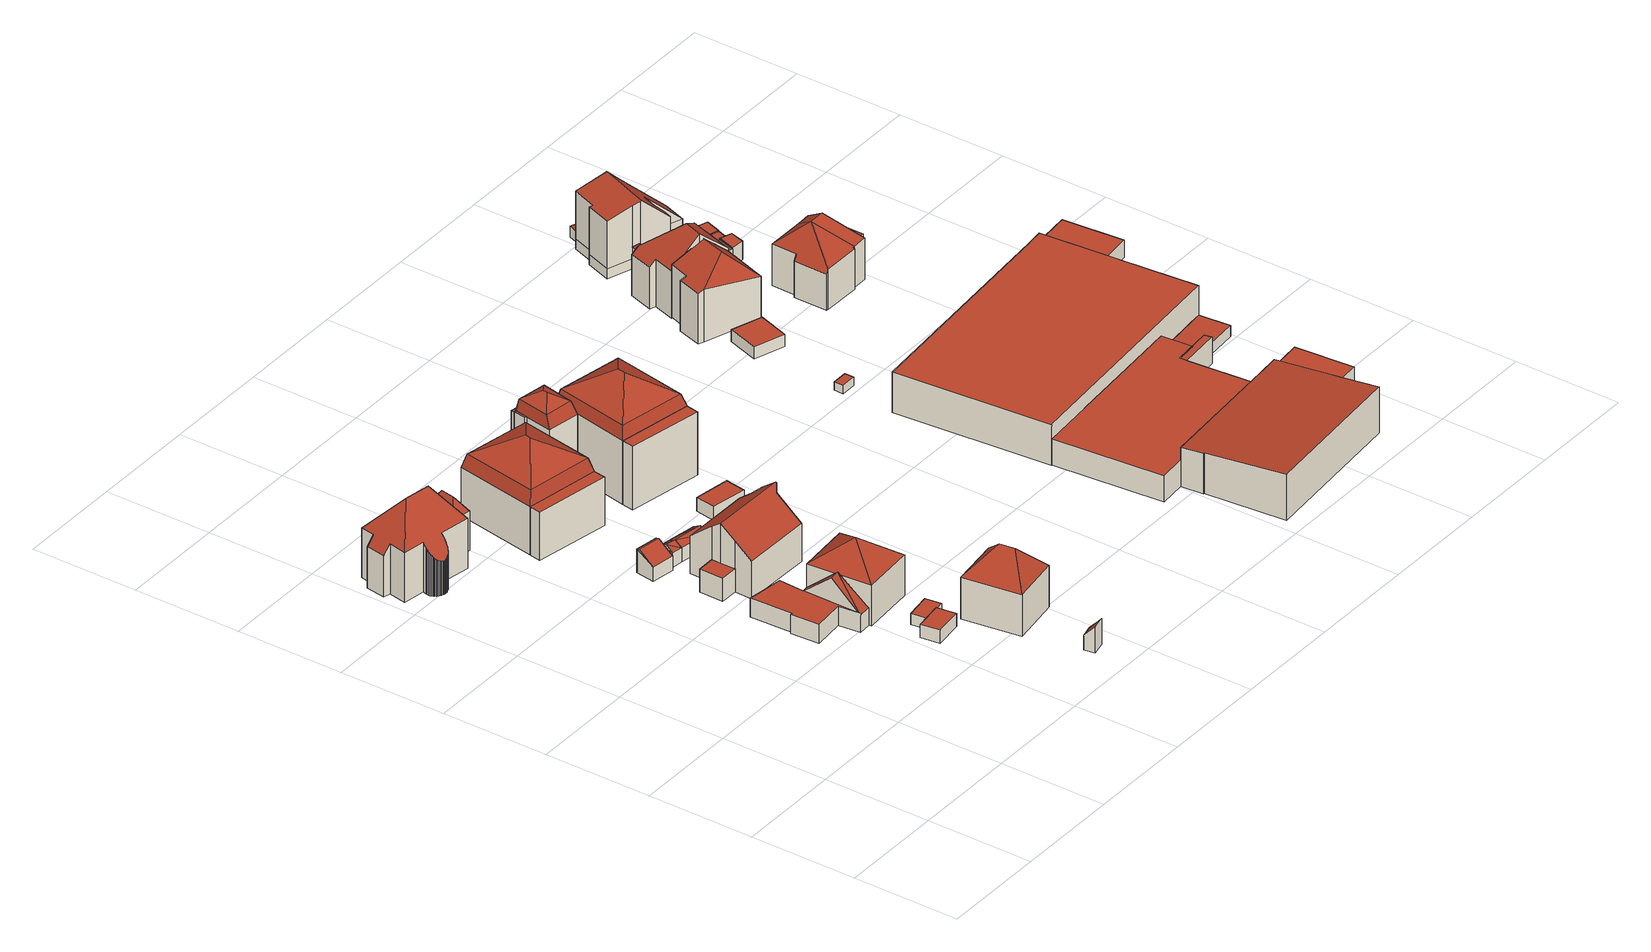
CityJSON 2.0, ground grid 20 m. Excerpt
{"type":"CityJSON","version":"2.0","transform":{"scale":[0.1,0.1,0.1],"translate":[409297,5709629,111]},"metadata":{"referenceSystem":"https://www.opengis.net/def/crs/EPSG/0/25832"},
"CityObjects":{
"building1":{"type":"Building","attributes":{"Gemeindeschluessel":"05978036","Geometrietyp2DReferenz":"3000","function":"31001_1000","roofType":"5000","measuredHeight":15.23},"geometry":[{"type":"MultiSurface","lod":"2","boundaries":[[[0,1,2,3]],[[1,4,5,2]],[[4,6,7,5]],[[6,8,9,7]],[[8,10,11,9]],[[10,12,13,11]],[[12,14,15,13]],[[14,16,17,15]],[[16,18,19,17]],[[18,20,21,19]],[[20,22,23,21]],[[22,24,25,23]],[[24,26,27,25]],[[26,28,29,27]],[[28,30,31,29]],[[30,32,33,31]],[[32,34,35,33]],[[34,36,37,35]],[[36,38,39,37]],[[38,40,41,39]],[[40,42,43,41]],[[42,44,45,43]],[[44,46,47,45]],[[46,48,49,47]],[[48,50,51,49]],[[50,52,53,51]],[[52,54,55,53]],[[54,56,57,55]],[[56,58,59,57]],[[58,60,61,59]],[[60,62,63,61]],[[62,64,65,63]],[[64,66,67,65]],[[66,68,69,67]],[[68,70,71,69]],[[70,72,73,71]],[[72,74,75,73]],[[74,76,77,75]],[[76,78,79,77]],[[78,80,81,79]],[[80,82,83,81]],[[82,84,85,83]],[[84,86,87,85]],[[86,88,89,87]],[[88,0,3,89]],[[84,82,80,78,90]],[[78,76,74,72,70,68,91,90]],[[68,66,64,62,60,58,91]],[[58,56,54,52,50,48,46,44,42,40,38,36,34,32,30,28,26,24,22,20,18,16,14,12,10,8,6,4,1,0,88,86,84,90,91]],[[3,2,5,7,9,11,13,15,17,19,21,23,25,27,29,31,33,35,37,39,41,43,45,47,49,51,53,55,57,59,61,63,65,67,69,71,73,75,77,79,81,83,85,87,89]]],"semantics":{"surfaces":[{"type":"WallSurface"},{"type":"RoofSurface"},{"type":"GroundSurface"}],"values":[0,0,0,0,0,0,0,0,0,0,0,0,0,0,0,0,0,0,0,0,0,0,0,0,0,0,0,0,0,0,0,0,0,0,0,0,0,0,0,0,0,0,0,0,0,1,1,1,1,2]}}]},
"building2":{"type":"Building","attributes":{"Gemeindeschluessel":"05978036","Geometrietyp2DReferenz":"3000","function":"31001_1310"},"children":["building2-1","building2-2"]},
"building2-1":{"type":"BuildingPart","attributes":{"roofType":"1000","measuredHeight":3.63},"parents":["building2"],"geometry":[{"type":"MultiSurface","lod":"2","boundaries":[[[92,93,94,95]],[[93,96,94]],[[97,98,99,100,101]],[[98,102,103,99]],[[102,104,105,103]],[[104,106,107,105]],[[106,108,109,107]],[[108,92,95,109]],[[108,106,104,102,98,97,110,111,93,92]],[[95,94,100,99,103,105,107,109]],[[101,110,97]],[[96,93,111]],[[101,100,94,96]],[[101,96,111,110]]],"semantics":{"surfaces":[{"type":"WallSurface"},{"type":"RoofSurface"},{"type":"GroundSurface"},{"type":"ClosureSurface"}],"values":[0,0,0,0,0,0,0,0,1,2,0,0,3,3]}}]},
"building2-2":{"type":"BuildingPart","attributes":{"roofType":"3100","measuredHeight":8.15},"parents":["building2"],"geometry":[{"type":"MultiSurface","lod":"2","boundaries":[[[96,112,113,94]],[[112,114,115,113]],[[114,101,100,115]],[[116,101,114]],[[116,117,110,101]],[[117,116,112]],[[112,96,111,117]],[[112,116,114]],[[100,94,113,115]],[[94,100,101,96]],[[117,111,110]],[[110,111,96,101]]],"semantics":{"surfaces":[{"type":"WallSurface"},{"type":"RoofSurface"},{"type":"GroundSurface"},{"type":"ClosureSurface"}],"values":[0,0,0,1,1,1,1,0,2,3,0,3]}}]},
"building3":{"type":"Building","attributes":{"Gemeindeschluessel":"05978036","Geometrietyp2DReferenz":"3000","function":"31001_2460","roofType":"1000","measuredHeight":2.51},"geometry":[{"type":"MultiSurface","lod":"2","boundaries":[[[118,119,120,121]],[[119,122,123,120]],[[122,124,125,123]],[[124,126,127,125]],[[126,118,121,127]],[[126,124,122,119,118]],[[121,120,123,125,127]]],"semantics":{"surfaces":[{"type":"WallSurface"},{"type":"RoofSurface"},{"type":"GroundSurface"}],"values":[0,0,0,0,0,1,2]}}]},
"building4":{"type":"Building","attributes":{"Gemeindeschluessel":"05978036","Geometrietyp2DReferenz":"3000","function":"31001_2460","roofType":"1000","measuredHeight":2.1},"geometry":[{"type":"MultiSurface","lod":"2","boundaries":[[[128,129,130,123]],[[129,131,132,130]],[[131,133,134,132]],[[133,135,125,134]],[[135,128,123,125]],[[135,133,131,129,128]],[[123,130,132,134,125]]],"semantics":{"surfaces":[{"type":"WallSurface"},{"type":"RoofSurface"},{"type":"GroundSurface"}],"values":[0,0,0,0,0,1,2]}}]},
"building5":{"type":"Building","attributes":{"Gemeindeschluessel":"05978036","Geometrietyp2DReferenz":"3000","function":"31001_1000","roofType":"2100","measuredHeight":5.03},"geometry":[{"type":"MultiSurface","lod":"2","boundaries":[[[136,137,138,139]],[[137,140,141,138]],[[140,142,143,141]],[[142,144,145,143]],[[144,136,139,145]],[[144,142,140,137,136]],[[139,138,141,143,145]]],"semantics":{"surfaces":[{"type":"WallSurface"},{"type":"RoofSurface"},{"type":"GroundSurface"}],"values":[0,0,0,0,0,1,2]}}]},
"building6":{"type":"Building","attributes":{"Gemeindeschluessel":"05978036","Geometrietyp2DReferenz":"3000","function":"31001_1310","roofType":"3100","measuredHeight":4.59},"geometry":[{"type":"MultiSurface","lod":"2","boundaries":[[[146,147,148,149]],[[147,150,151,148]],[[150,152,153,151]],[[152,146,149,153]],[[150,147,154]],[[146,152,155]],[[147,146,155,154]],[[152,150,154,155]],[[149,148,151,153]]],"semantics":{"surfaces":[{"type":"WallSurface"},{"type":"RoofSurface"},{"type":"GroundSurface"}],"values":[0,0,0,0,0,0,1,1,2]}}]},
"building7":{"type":"Building","attributes":{"Gemeindeschluessel":"05978036","Geometrietyp2DReferenz":"3000","function":"31001_2460","roofType":"5000","measuredHeight":10.26},"geometry":[{"type":"MultiSurface","lod":"2","boundaries":[[[156,157,81,83]],[[157,158,159,81]],[[158,160,161,159]],[[160,156,83,161]],[[162,163,160,158]],[[162,158,157]],[[163,162,157,156]],[[163,156,160]],[[83,81,159,161]]],"semantics":{"surfaces":[{"type":"WallSurface"},{"type":"RoofSurface"},{"type":"GroundSurface"}],"values":[0,0,0,0,1,1,1,1,2]}}]},
"building8":{"type":"Building","attributes":{"Gemeindeschluessel":"05978036","Geometrietyp2DReferenz":"3000","function":"31001_1000","roofType":"3500","measuredHeight":11.94},"geometry":[{"type":"MultiSurface","lod":"2","boundaries":[[[164,165,166,167]],[[165,168,169,166]],[[168,170,171,169]],[[170,164,167,171]],[[165,164,172]],[[168,165,172]],[[170,168,172]],[[164,170,172]],[[167,166,169,171]]],"semantics":{"surfaces":[{"type":"WallSurface"},{"type":"RoofSurface"},{"type":"GroundSurface"}],"values":[0,0,0,0,1,1,1,1,2]}}]},
"building9":{"type":"Building","attributes":{"Gemeindeschluessel":"05978036","Geometrietyp2DReferenz":"3000","function":"31001_1310","roofType":"3100","measuredHeight":3.6},"geometry":[{"type":"MultiSurface","lod":"2","boundaries":[[[173,174,175,176]],[[174,177,178,175]],[[177,179,180,178]],[[179,173,176,180]],[[177,174,181]],[[173,179,182]],[[173,181,174]],[[181,173,182]],[[182,177,181]],[[177,182,179]],[[176,175,178,180]]],"semantics":{"surfaces":[{"type":"WallSurface"},{"type":"RoofSurface"},{"type":"GroundSurface"}],"values":[0,0,0,0,0,0,1,1,1,1,2]}}]},
"building10":{"type":"Building","attributes":{"Gemeindeschluessel":"05978036","Geometrietyp2DReferenz":"3000","function":"31001_1000"},"children":["building10-1","building10-2"]},
"building10-1":{"type":"BuildingPart","attributes":{"roofType":"1000","measuredHeight":4.41},"parents":["building10"],"geometry":[{"type":"MultiSurface","lod":"2","boundaries":[[[183,184,185,186]],[[184,187,188,185]],[[187,189,190,188]],[[189,187,184,183,191]],[[186,185,188,190,192]],[[186,192,191,183]],[[192,190,189,191]]],"semantics":{"surfaces":[{"type":"WallSurface"},{"type":"RoofSurface"},{"type":"GroundSurface"},{"type":"ClosureSurface"}],"values":[0,0,0,1,2,3,3]}}]},
"building10-2":{"type":"BuildingPart","attributes":{"roofType":"3100","measuredHeight":11.98},"parents":["building10"],"geometry":[{"type":"MultiSurface","lod":"2","boundaries":[[[193,194,195,196]],[[194,197,198,195]],[[197,199,200,198]],[[199,201,202,200]],[[201,203,204,202]],[[203,205,206,204]],[[205,207,208,206]],[[207,209,183,186,208]],[[210,211,212,190,189]],[[211,193,196,212]],[[213,209,207,205,203,201,199]],[[199,197,194,193,211,210,213]],[[196,195,198,200,202,204,206,208,186,192,190,212]],[[191,183,209,213]],[[192,186,183,191]],[[210,189,191,213]],[[192,191,189,190]]],"semantics":{"surfaces":[{"type":"WallSurface"},{"type":"RoofSurface"},{"type":"GroundSurface"},{"type":"ClosureSurface"}],"values":[0,0,0,0,0,0,0,0,0,0,1,1,2,0,3,0,3]}}]},
"building11":{"type":"Building","attributes":{"Gemeindeschluessel":"05978036","Geometrietyp2DReferenz":"3000","function":"31001_1000","roofType":"3200","measuredHeight":12.92},"geometry":[{"type":"MultiSurface","lod":"2","boundaries":[[[214,215,216,217]],[[215,218,219,216]],[[218,220,221,219]],[[220,214,217,221]],[[218,215,222]],[[214,220,223]],[[215,214,223,222]],[[220,218,222,223]],[[217,216,219,221]]],"semantics":{"surfaces":[{"type":"WallSurface"},{"type":"RoofSurface"},{"type":"GroundSurface"}],"values":[0,0,0,0,1,1,1,1,2]}}]},
"building12":{"type":"Building","attributes":{"Gemeindeschluessel":"05978036","Geometrietyp2DReferenz":"3000","function":"51009_1610","roofType":"3100","measuredHeight":3.6},"geometry":[{"type":"MultiSurface","lod":"2","boundaries":[[[174,224,225,175]],[[224,226,227,225]],[[226,177,178,227]],[[177,174,175,178]],[[226,224,228]],[[174,177,181]],[[174,228,224]],[[228,174,181]],[[181,226,228]],[[226,181,177]],[[175,225,227,178]]],"semantics":{"surfaces":[{"type":"WallSurface"},{"type":"RoofSurface"},{"type":"GroundSurface"}],"values":[0,0,0,0,0,0,1,1,1,1,2]}}]},
"building13":{"type":"Building","attributes":{"Gemeindeschluessel":"05978036","Geometrietyp2DReferenz":"3000","function":"51009_1610","roofType":"2100","measuredHeight":8.62},"geometry":[{"type":"MultiSurface","lod":"2","boundaries":[[[229,230,231,232]],[[230,233,234,231]],[[233,235,236,234]],[[235,237,238,236]],[[237,229,232,238]],[[237,235,233,230,229]],[[232,231,234,236,238]]],"semantics":{"surfaces":[{"type":"WallSurface"},{"type":"RoofSurface"},{"type":"GroundSurface"}],"values":[0,0,0,0,0,1,2]}}]},
"building14":{"type":"Building","attributes":{"Gemeindeschluessel":"05978036","Geometrietyp2DReferenz":"3000","function":"31001_1000"},"children":["building14-1","building14-2","building14-3","building14-4","building14-5","building14-6"]},
"building14-1":{"type":"BuildingPart","attributes":{"roofType":"1000","measuredHeight":9.27},"parents":["building14"],"geometry":[{"type":"MultiSurface","lod":"2","boundaries":[[[239,240,241,242]],[[240,243,244,241]],[[243,245,246,244]],[[245,243,240,239]],[[242,241,244,246]],[[245,239,242,246]]],"semantics":{"surfaces":[{"type":"WallSurface"},{"type":"RoofSurface"},{"type":"GroundSurface"},{"type":"ClosureSurface"}],"values":[0,0,0,1,2,3]}}]},
"building14-2":{"type":"BuildingPart","attributes":{"roofType":"1000","measuredHeight":12.12},"parents":["building14"],"geometry":[{"type":"MultiSurface","lod":"2","boundaries":[[[247,248,249,250,251]],[[248,252,253,249]],[[252,248,247,254]],[[255,250,249,253]],[[251,256,254,247]],[[250,255,256,251]],[[252,254,256,255,253]]],"semantics":{"surfaces":[{"type":"WallSurface"},{"type":"RoofSurface"},{"type":"GroundSurface"},{"type":"ClosureSurface"}],"values":[0,0,1,2,0,3,3]}}]},
"building14-3":{"type":"BuildingPart","attributes":{"roofType":"9999","measuredHeight":15.55},"parents":["building14"],"geometry":[{"type":"MultiSurface","lod":"2","boundaries":[[[245,257,258,246]],[[257,245,259,260]],[[256,251,257,260,261]],[[239,262,256,261,263]],[[245,239,263,259]],[[260,259,264,265]],[[261,260,265]],[[263,261,265,264]],[[259,263,264]],[[246,258,250,255,266,242]],[[250,258,257,251]],[[255,250,251,256]],[[242,266,262,239]],[[255,256,262,266]],[[239,245,246,242]]],"semantics":{"surfaces":[{"type":"WallSurface"},{"type":"RoofSurface"},{"type":"GroundSurface"},{"type":"ClosureSurface"}],"values":[0,1,1,1,1,1,1,1,1,2,0,3,0,3,3]}}]},
"building14-4":{"type":"BuildingPart","attributes":{"roofType":"1000","measuredHeight":12.12},"parents":["building14"],"geometry":[{"type":"MultiSurface","lod":"2","boundaries":[[[267,268,269,270]],[[268,271,272,269]],[[271,273,274,272]],[[273,271,268,267]],[[270,269,272,274]],[[273,267,270,274]]],"semantics":{"surfaces":[{"type":"WallSurface"},{"type":"RoofSurface"},{"type":"GroundSurface"},{"type":"ClosureSurface"}],"values":[0,0,0,1,2,3]}}]},
"building14-5":{"type":"BuildingPart","attributes":{"roofType":"9999","measuredHeight":18.42},"parents":["building14"],"geometry":[{"type":"MultiSurface","lod":"2","boundaries":[[[273,275,276,274]],[[275,277,278,276]],[[277,267,270,278]],[[275,273,279,280]],[[277,275,280,281]],[[267,277,281,282]],[[273,267,282,279]],[[280,279,283,284]],[[281,280,284]],[[282,281,284,283]],[[279,282,283]],[[274,276,278,270]],[[267,273,274,270]]],"semantics":{"surfaces":[{"type":"WallSurface"},{"type":"RoofSurface"},{"type":"GroundSurface"},{"type":"ClosureSurface"}],"values":[0,0,0,1,1,1,1,1,1,1,1,2,3]}}]},
"building14-6":{"type":"BuildingPart","attributes":{"roofType":"9999","measuredHeight":16.19},"parents":["building14"],"geometry":[{"type":"MultiSurface","lod":"2","boundaries":[[[285,286,287,288]],[[286,289,262,266,287]],[[252,285,288,253]],[[286,285,290,291]],[[289,286,291,292]],[[252,254,289,292,293]],[[285,252,293,290]],[[291,290,294,295]],[[292,291,295]],[[293,292,295,294]],[[290,293,294]],[[288,287,266,255,253]],[[256,262,289,254]],[[252,253,255,256,254]],[[255,266,262,256]]],"semantics":{"surfaces":[{"type":"WallSurface"},{"type":"RoofSurface"},{"type":"GroundSurface"},{"type":"ClosureSurface"}],"values":[0,0,0,1,1,1,1,1,1,1,1,2,0,3,3]}}]},
"building15":{"type":"Building","attributes":{"Gemeindeschluessel":"05978036","Geometrietyp2DReferenz":"3000","function":"31001_2460","roofType":"1000","measuredHeight":2.61},"geometry":[{"type":"MultiSurface","lod":"2","boundaries":[[[296,297,298,299]],[[297,300,301,298]],[[300,302,303,301]],[[302,296,299,303]],[[302,300,297,296]],[[299,298,301,303]]],"semantics":{"surfaces":[{"type":"WallSurface"},{"type":"RoofSurface"},{"type":"GroundSurface"}],"values":[0,0,0,0,1,2]}}]},
"building16":{"type":"Building","attributes":{"Gemeindeschluessel":"05978036","Geometrietyp2DReferenz":"3000","function":"51009_1610","roofType":"1000","measuredHeight":11.47},"geometry":[{"type":"MultiSurface","lod":"2","boundaries":[[[304,305,306,307]],[[305,308,309,306]],[[308,310,311,309]],[[310,304,307,311]],[[310,308,305,304]],[[307,306,309,311]]],"semantics":{"surfaces":[{"type":"WallSurface"},{"type":"RoofSurface"},{"type":"GroundSurface"}],"values":[0,0,0,0,1,2]}}]},
"building17":{"type":"Building","attributes":{"Gemeindeschluessel":"05978036","Geometrietyp2DReferenz":"3000","function":"51009_1610","roofType":"1000","measuredHeight":11.04},"geometry":[{"type":"MultiSurface","lod":"2","boundaries":[[[312,313,314,315]],[[313,316,317,314]],[[316,318,319,317]],[[318,320,321,319]],[[320,322,323,321]],[[322,312,315,323]],[[322,320,318,316,313,312]],[[315,314,317,319,321,323]]],"semantics":{"surfaces":[{"type":"WallSurface"},{"type":"RoofSurface"},{"type":"GroundSurface"}],"values":[0,0,0,0,0,0,1,2]}}]},
"building18":{"type":"Building","attributes":{"Gemeindeschluessel":"05978036","Geometrietyp2DReferenz":"3000","function":"31001_2500","roofType":"1000","measuredHeight":1.61},"geometry":[{"type":"MultiSurface","lod":"2","boundaries":[[[324,325,326,327]],[[325,328,329,326]],[[328,330,331,329]],[[330,324,327,331]],[[330,328,325,324]],[[327,326,329,331]]],"semantics":{"surfaces":[{"type":"WallSurface"},{"type":"RoofSurface"},{"type":"GroundSurface"}],"values":[0,0,0,0,1,2]}}]},
"building19":{"type":"Building","attributes":{"Gemeindeschluessel":"05978036","Geometrietyp2DReferenz":"3000","function":"31001_2460","roofType":"1000","measuredHeight":2.29},"geometry":[{"type":"MultiSurface","lod":"2","boundaries":[[[332,333,334,335]],[[333,336,337,334]],[[336,338,339,337]],[[338,332,335,339]],[[338,336,333,332]],[[335,334,337,339]]],"semantics":{"surfaces":[{"type":"WallSurface"},{"type":"RoofSurface"},{"type":"GroundSurface"}],"values":[0,0,0,0,1,2]}}]},
"building20":{"type":"Building","attributes":{"Gemeindeschluessel":"05978036","Geometrietyp2DReferenz":"3000","function":"31001_3021"},"children":["building20-1","building20-2","building20-3","building20-4","building20-5","building20-6","building20-7","building20-8"]},
"building20-1":{"type":"BuildingPart","attributes":{"roofType":"1000","measuredHeight":3.3},"parents":["building20"],"geometry":[{"type":"MultiSurface","lod":"2","boundaries":[[[340,341,342,343]],[[340,343,344,345]],[[345,346,341,340]],[[343,342,347,344]],[[347,342,341,346]],[[345,344,347,346]]],"semantics":{"surfaces":[{"type":"WallSurface"},{"type":"RoofSurface"},{"type":"GroundSurface"},{"type":"ClosureSurface"}],"values":[0,0,1,2,3,3]}}]},
"building20-2":{"type":"BuildingPart","attributes":{"roofType":"1000","measuredHeight":4.94},"parents":["building20"],"geometry":[{"type":"MultiSurface","lod":"2","boundaries":[[[348,349,350,351]],[[349,352,353,350]],[[354,355,356,357]],[[355,358,359,356]],[[355,354,352,349,348,360,361,362,358]],[[359,363,364,365,351,350,353,357,356]],[[363,359,358,362,366]],[[367,366,362,361]],[[367,364,363,366]],[[365,364,367,361,360]],[[351,365,360,348]],[[357,353,352,354]]],"semantics":{"surfaces":[{"type":"WallSurface"},{"type":"RoofSurface"},{"type":"GroundSurface"},{"type":"ClosureSurface"}],"values":[0,0,0,0,1,2,3,0,3,3,3,3]}}]},
"building20-3":{"type":"BuildingPart","attributes":{"roofType":"1000","measuredHeight":2.08},"parents":["building20"],"geometry":[{"type":"MultiSurface","lod":"2","boundaries":[[[368,369,370,371]],[[369,372,373,370]],[[366,367,372,369,368]],[[371,370,373,364,363]],[[373,372,367,364]],[[363,364,367,366]],[[371,363,366,368]]],"semantics":{"surfaces":[{"type":"WallSurface"},{"type":"RoofSurface"},{"type":"GroundSurface"},{"type":"ClosureSurface"}],"values":[0,0,1,2,3,3,3]}}]},
"building20-4":{"type":"BuildingPart","attributes":{"roofType":"1000","measuredHeight":3.27},"parents":["building20"],"geometry":[{"type":"MultiSurface","lod":"2","boundaries":[[[374,345,344,375]],[[376,377,378,379]],[[377,380,381,378]],[[380,374,375,381]],[[380,377,376,382,346,345,374]],[[375,344,347,383,379,378,381]],[[347,344,345,346]],[[383,347,346,382]],[[379,383,382,376]]],"semantics":{"surfaces":[{"type":"WallSurface"},{"type":"RoofSurface"},{"type":"GroundSurface"},{"type":"ClosureSurface"}],"values":[0,0,0,0,1,2,3,3,3]}}]},
"building20-5":{"type":"BuildingPart","attributes":{"roofType":"2100","measuredHeight":8.77},"parents":["building20"],"geometry":[{"type":"MultiSurface","lod":"2","boundaries":[[[384,385,386,387]],[[385,388,389,386]],[[388,390,354,357,389]],[[391,392,393,394,353,352]],[[395,396,397,398,399]],[[396,384,387,397]],[[396,395,392,391,390,388,385,384]],[[387,386,389,357,353,394,398,397]],[[352,354,390,391]],[[352,353,357,354]],[[399,393,392,395]],[[399,398,394,393]]],"semantics":{"surfaces":[{"type":"WallSurface"},{"type":"RoofSurface"},{"type":"GroundSurface"},{"type":"ClosureSurface"}],"values":[0,0,0,0,0,0,1,2,0,3,0,3]}}]},
"building20-6":{"type":"BuildingPart","attributes":{"roofType":"1000","measuredHeight":4.95},"parents":["building20"],"geometry":[{"type":"MultiSurface","lod":"2","boundaries":[[[400,401,402,373,372]],[[401,348,351,402]],[[401,400,360,348]],[[351,365,364,373,402]],[[360,365,351,348]],[[372,367,361,360,400]],[[364,365,360,361,367]],[[372,373,364,367]]],"semantics":{"surfaces":[{"type":"WallSurface"},{"type":"RoofSurface"},{"type":"GroundSurface"},{"type":"ClosureSurface"}],"values":[0,0,1,2,3,0,3,3]}}]},
"building20-7":{"type":"BuildingPart","attributes":{"roofType":"1000","measuredHeight":7.68},"parents":["building20"],"geometry":[{"type":"MultiSurface","lod":"2","boundaries":[[[403,342,341]],[[403,404,368,371,342]],[[405,406,407,359,358]],[[406,408,409,407]],[[408,410,379,409]],[[410,376,379]],[[410,408,406,405,404,403,411,412]],[[383,347,342,371,363,359,407,409,379]],[[382,412,411,346]],[[346,347,383,382]],[[341,346,411,403]],[[341,342,347,346]],[[358,362,366,368,404,405]],[[358,359,363,366,362]],[[366,363,371,368]],[[382,376,410,412]],[[382,383,379,376]]],"semantics":{"surfaces":[{"type":"WallSurface"},{"type":"RoofSurface"},{"type":"GroundSurface"},{"type":"ClosureSurface"}],"values":[0,0,0,0,0,0,1,2,0,3,0,3,0,3,3,0,3]}}]},
"building20-8":{"type":"BuildingPart","attributes":{"roofType":"1000","measuredHeight":5.79},"parents":["building20"],"geometry":[{"type":"MultiSurface","lod":"2","boundaries":[[[393,413,414,394]],[[413,415,416,414]],[[415,417,418,416]],[[417,399,398,418]],[[417,415,413,393,399]],[[398,394,414,416,418]],[[394,398,399,393]]],"semantics":{"surfaces":[{"type":"WallSurface"},{"type":"RoofSurface"},{"type":"GroundSurface"},{"type":"ClosureSurface"}],"values":[0,0,0,0,1,2,3]}}]},
"building21":{"type":"Building","attributes":{"Gemeindeschluessel":"05978036","Geometrietyp2DReferenz":"3000","function":"31001_1000","roofType":"5000","measuredHeight":12.4},"geometry":[{"type":"MultiSurface","lod":"2","boundaries":[[[419,420,421,422]],[[420,423,424,421]],[[423,425,426,424]],[[425,427,428,426]],[[427,429,430,428]],[[429,431,432,430]],[[431,433,434,432]],[[433,419,422,434]],[[429,427,435]],[[427,425,423,435]],[[423,420,419,433,431,429,435]],[[422,421,424,426,428,430,432,434]]],"semantics":{"surfaces":[{"type":"WallSurface"},{"type":"RoofSurface"},{"type":"GroundSurface"}],"values":[0,0,0,0,0,0,0,0,1,1,1,2]}}]},
"building22":{"type":"Building","attributes":{"Gemeindeschluessel":"05978036","Geometrietyp2DReferenz":"3000","function":"31001_1000"},"children":["building22-1","building22-2"]},
"building22-1":{"type":"BuildingPart","attributes":{"roofType":"5000","measuredHeight":13.99},"parents":["building22"],"geometry":[{"type":"MultiSurface","lod":"2","boundaries":[[[436,437,438,439]],[[437,440,441,438]],[[440,442,443,441]],[[442,444,445,443]],[[444,446,447,445]],[[446,448,449,447]],[[448,450,451,452,449]],[[453,454,455,456,457]],[[454,436,439,455]],[[450,448,458]],[[448,446,444,442,440,437,458]],[[437,436,454,453,450,458]],[[439,438,441,443,445,447,449,452,456,455]],[[453,457,451,450]],[[457,456,452,451]]],"semantics":{"surfaces":[{"type":"WallSurface"},{"type":"RoofSurface"},{"type":"GroundSurface"},{"type":"ClosureSurface"}],"values":[0,0,0,0,0,0,0,0,0,1,1,1,2,0,3]}}]},
"building22-2":{"type":"BuildingPart","attributes":{"roofType":"2100","measuredHeight":4.8},"parents":["building22"],"geometry":[{"type":"MultiSurface","lod":"2","boundaries":[[[459,457,456,460]],[[451,461,462,452]],[[461,463,464,462]],[[463,459,460,464]],[[463,461,451,457,459]],[[460,456,452,462,464]],[[452,456,457,451]]],"semantics":{"surfaces":[{"type":"WallSurface"},{"type":"RoofSurface"},{"type":"GroundSurface"},{"type":"ClosureSurface"}],"values":[0,0,0,0,1,2,3]}}]},
"building23":{"type":"Building","attributes":{"Gemeindeschluessel":"05978036","Geometrietyp2DReferenz":"3000","function":"31001_1000","roofType":"3200","measuredHeight":12.76},"geometry":[{"type":"MultiSurface","lod":"2","boundaries":[[[465,466,467,468]],[[466,469,470,467]],[[469,471,472,470]],[[471,473,474,472]],[[473,475,476,474]],[[475,477,478,476]],[[477,479,480,478]],[[479,481,482,480]],[[481,483,484,482]],[[475,473,485]],[[469,466,465,486,483,487]],[[473,471,487,485]],[[471,469,487]],[[477,475,485,487]],[[483,481,479,477,487]],[[484,488,468,467,470,472,474,476,478,480,482]],[[483,486,488,484]],[[486,465,468,488]]],"semantics":{"surfaces":[{"type":"WallSurface"},{"type":"RoofSurface"},{"type":"GroundSurface"}],"values":[0,0,0,0,0,0,0,0,0,1,1,1,1,1,1,2,0,0]}}]},
"building24":{"type":"Building","attributes":{"Gemeindeschluessel":"05978036","Geometrietyp2DReferenz":"3000","function":"31001_1000"},"children":["building24-1","building24-2"]},
"building24-1":{"type":"BuildingPart","attributes":{"roofType":"5000","measuredHeight":12.43},"parents":["building24"],"geometry":[{"type":"MultiSurface","lod":"2","boundaries":[[[489,490,491,492]],[[490,493,494,491]],[[493,495,496,494]],[[495,497,498,496]],[[497,499,500,498]],[[499,501,502,500]],[[501,503,504,502]],[[503,505,506,504]],[[505,507,508,506]],[[507,509,510,508]],[[509,511,512,510]],[[511,513,514,512]],[[513,515,516,514]],[[515,517,518,516]],[[517,519,520,518]],[[521,522,523,509,507,524,525,526,527,528,529]],[[530,531,532,533,534,535,536,528,527]],[[517,529,528,536,537,519]],[[489,538,535,534,490]],[[490,534,533,493]],[[493,533,532,495]],[[495,532,531,497]],[[497,531,530,499]],[[499,530,527,526,501]],[[501,526,525,503]],[[503,525,524,505]],[[505,524,507]],[[511,523,522,513]],[[509,523,511]],[[513,522,521,515]],[[515,521,529,517]],[[520,492,491,494,496,498,500,502,504,506,508,510,512,514,516,518]],[[492,520,519,489]],[[535,538,537,536]],[[519,537,538,489]]],"semantics":{"surfaces":[{"type":"WallSurface"},{"type":"RoofSurface"},{"type":"GroundSurface"},{"type":"ClosureSurface"}],"values":[0,0,0,0,0,0,0,0,0,0,0,0,0,0,0,1,1,0,0,0,0,0,0,0,0,0,0,0,0,0,0,2,3,0,3]}}]},
"building24-2":{"type":"BuildingPart","attributes":{"roofType":"5000","measuredHeight":5.03},"parents":["building24"],"geometry":[{"type":"MultiSurface","lod":"2","boundaries":[[[539,538,489,492,540]],[[537,541,542,520,519]],[[541,539,540,542]],[[543,544,541,537]],[[543,537,538]],[[544,543,538,539]],[[544,539,541]],[[540,492,520,542]],[[519,520,492,489]],[[519,489,538,537]]],"semantics":{"surfaces":[{"type":"WallSurface"},{"type":"RoofSurface"},{"type":"GroundSurface"},{"type":"ClosureSurface"}],"values":[0,0,0,1,1,1,1,2,3,3]}}]},
"building25":{"type":"Building","attributes":{"Gemeindeschluessel":"05978036","Geometrietyp2DReferenz":"3000","function":"51009_1610","roofType":"1000","measuredHeight":3.5},"geometry":[{"type":"MultiSurface","lod":"2","boundaries":[[[545,546,547,548]],[[546,549,550,547]],[[549,551,552,550]],[[551,545,548,552]],[[551,549,546,545]],[[548,547,550,552]]],"semantics":{"surfaces":[{"type":"WallSurface"},{"type":"RoofSurface"},{"type":"GroundSurface"}],"values":[0,0,0,0,1,2]}}]},
"building26":{"type":"Building","attributes":{"Gemeindeschluessel":"05978036","Geometrietyp2DReferenz":"3000","function":"31001_2460","roofType":"1000","measuredHeight":2.64},"geometry":[{"type":"MultiSurface","lod":"2","boundaries":[[[553,554,555,462]],[[554,556,557,555]],[[556,558,559,557]],[[558,560,464,559]],[[560,553,462,464]],[[560,558,556,554,553]],[[462,555,557,559,464]]],"semantics":{"surfaces":[{"type":"WallSurface"},{"type":"RoofSurface"},{"type":"GroundSurface"}],"values":[0,0,0,0,0,1,2]}}]},
"building27":{"type":"Building","attributes":{"Gemeindeschluessel":"05978036","Geometrietyp2DReferenz":"3000","function":"31001_2460","roofType":"2100","measuredHeight":2.11},"geometry":[{"type":"MultiSurface","lod":"2","boundaries":[[[561,562,563,564]],[[562,565,566,563]],[[565,567,568,566]],[[567,561,564,568]],[[567,565,562,561]],[[564,563,566,568]]],"semantics":{"surfaces":[{"type":"WallSurface"},{"type":"RoofSurface"},{"type":"GroundSurface"}],"values":[0,0,0,0,1,2]}}]},
"building28":{"type":"Building","attributes":{"Gemeindeschluessel":"05978036","Geometrietyp2DReferenz":"3000","function":"31001_2460","roofType":"1000","measuredHeight":2.74},"geometry":[{"type":"MultiSurface","lod":"2","boundaries":[[[569,570,571,572]],[[570,573,574,571]],[[573,575,576,574]],[[575,569,572,576]],[[575,573,570,569]],[[572,571,574,576]]],"semantics":{"surfaces":[{"type":"WallSurface"},{"type":"RoofSurface"},{"type":"GroundSurface"}],"values":[0,0,0,0,1,2]}}]},
"building29":{"type":"Building","attributes":{"Gemeindeschluessel":"05978036","Geometrietyp2DReferenz":"3000","function":"31001_2460","roofType":"1000","measuredHeight":2.47},"geometry":[{"type":"MultiSurface","lod":"2","boundaries":[[[577,578,579,580]],[[578,581,582,579]],[[581,583,584,582]],[[583,577,580,584]],[[583,581,578,577]],[[580,579,582,584]]],"semantics":{"surfaces":[{"type":"WallSurface"},{"type":"RoofSurface"},{"type":"GroundSurface"}],"values":[0,0,0,0,1,2]}}]}
},
"vertices":[
[87,1002,101],[86,999,98],[86,999,16],[87,1002,16],[85,997,95],[85,997,16],[84,995,92],[84,995,16],[82,993,90],[82,993,16],[81,992,88],[81,992,16],[79,990,87],[79,990,16],[78,989,85],[78,989,16],[76,989,84],[76,989,16],[74,988,83],[74,988,16],[72,987,82],[72,987,16],[69,987,81],[69,987,16],[66,987,80],[66,987,16],[64,987,80],[64,987,16],[63,988,80],[63,988,16],[60,989,81],[60,989,16],[58,990,82],[58,990,16],[56,991,83],[56,991,16],[54,993,84],[54,993,16],[53,994,85],[53,994,16],[52,996,87],[52,996,16],[51,997,88],[51,997,16],[50,999,90],[50,999,16],[49,1001,93],[49,1001,16],[48,1003,95],[48,1003,16],[48,1006,98],[48,1006,16],[48,1009,101],[48,1009,16],[48,1011,103],[48,1011,16],[50,1018,111],[50,1018,16],[9,1025,111],[9,1025,16],[16,1058,111],[16,1058,16],[2,1061,95],[2,1061,16],[8,1097,95],[8,1097,16],[22,1095,111],[22,1095,16],[27,1121,111],[27,1121,16],[62,1115,111],[62,1115,16],[64,1126,99],[64,1126,16],[132,1114,99],[132,1114,16],[130,1103,111],[130,1103,16],[164,1097,111],[164,1097,16],[164,1095,111],[164,1095,16],[152,1033,111],[152,1033,16],[146,1000,111],[146,1000,16],[89,1010,111],[89,1010,16],[88,1003,103],[88,1003,16],[116,1056,168],[67,1064,168],
[318,516,89],[316,470,89],[316,470,53],[318,516,53],[316,470,86],[316,356,89],[312,397,89],[312,397,53],[316,356,53],[316,356,86],[253,392,89],[253,392,53],[249,445,89],[249,445,53],[253,445,89],[253,445,53],[250,524,89],[250,524,53],[316,360,89],[316,466,89],
[330,472,86],[330,472,53],[340,358,86],[340,358,53],[335,415,135],[316,413,135],
[356,230,85],[351,266,85],[351,266,60],[356,230,60],[376,269,85],[376,269,60],[405,273,85],[405,273,60],[410,237,85],[410,237,60],
[376,269,81],[372,299,81],[372,299,60],[420,306,81],[420,306,60],[424,276,81],[424,276,60],[405,273,81],
[468,8,117],[464,28,95],[464,28,67],[468,8,67],[489,34,95],[489,34,67],[492,19,111],[492,19,67],[493,14,117],[493,14,67],
[254,748,93],[297,741,93],[297,741,48],[254,748,48],[292,705,75],[292,705,48],[248,712,75],[248,712,48],[297,736,94],[253,743,94],
[152,1033,91],[164,1095,91],[200,1089,91],[200,1089,16],[189,1027,91],[189,1027,16],[179,1074,118],[174,1048,118],
[431,480,131],[441,360,131],[441,360,54],[431,480,54],[340,352,131],[340,352,54],[330,472,131],[330,472,54],[386,416,173],
[304,739,75],[324,736,75],[324,736,48],[304,739,48],[319,707,75],[319,707,48],[299,710,75],[299,710,48],[321,721,84],[302,725,84],
[297,587,94],[264,588,94],[264,588,50],[297,587,50],[265,633,94],[265,633,50],[297,633,94],[297,633,50],[297,615,94],[297,615,50],
[431,674,122],[431,649,142],[431,649,50],[431,674,50],[443,639,150],[443,639,50],[443,613,170],[443,613,50],[443,611,169],[443,611,50],[430,602,161],[430,602,50],[429,552,122],[429,552,50],[296,554,122],[296,554,50],[297,587,148],[297,633,157],[298,676,122],[298,676,50],[297,615,170],
[447,136,139],[431,244,139],[431,244,60],[447,136,60],[525,257,139],[525,257,60],[540,150,139],[540,150,60],[484,207,189],[488,179,189],
[379,727,75],[379,727,48],[375,699,75],[375,699,48],[377,713,84],
[296,1087,102],[298,1096,104],[298,1096,20],[296,1087,20],[309,1105,106],[309,1105,20],[400,1088,106],[400,1088,20],[397,1069,102],[397,1069,20],
[373,916,110],[369,893,110],[369,893,18],[373,916,18],[228,919,110],[228,919,18],[232,940,110],[232,940,18],
[397,1069,139],[401,1092,139],[401,1092,18],[397,1069,18],[397,1069,110],[405,1092,139],[405,1092,18],[401,1068,139],[401,1068,18],[401,1068,110],
[259,1094,110],[259,1094,18],[240,945,136],[264,1086,136],[391,1063,136],[392,1017,110],[366,923,136],[315,999,173],[317,1010,173],[392,1017,18],
[574,879,139],[570,856,139],[570,856,18],[574,879,18],[430,882,139],[430,882,18],[434,904,139],[434,904,18],
[464,1056,139],[464,1056,18],[602,1031,139],[602,1031,18],[441,909,163],[467,1049,163],[592,1026,163],[567,887,163],[517,961,202],[520,975,202],
[468,1080,139],[453,1006,139],[453,1006,18],[468,1080,18],[392,1017,139],[461,1077,163],[449,1016,163],[395,1025,163],[406,1086,163],[428,1055,180],[426,1046,180],
[463,748,59],[469,785,59],[469,785,33],[463,748,33],[535,774,59],[535,774,33],[529,736,59],[529,736,33],
[406,1102,135],[468,1090,135],[468,1090,20],[406,1102,20],[466,1080,135],[466,1080,20],[404,1092,135],[404,1092,20],
[464,1056,133],[467,1076,133],[467,1076,22],[464,1056,22],[558,1059,133],[558,1059,22],[567,1047,133],[567,1047,22],[565,1038,133],[565,1038,22],[532,1044,133],[532,1044,22],
[876,809,47],[905,809,47],[905,809,31],[876,809,31],[905,792,47],[905,792,31],[876,791,47],[876,791,31],
[909,1033,41],[966,1014,41],[966,1014,18],[909,1033,18],[947,956,41],[947,956,18],[890,975,41],[890,975,18],
[1383,586,75],[1334,582,75],[1334,582,42],[1383,586,42],[1378,639,42],[1378,639,75],[1329,634,75],[1329,634,42],
[1196,351,92],[1208,221,92],[1208,221,42],[1196,351,42],[1208,216,92],[1208,216,42],[961,195,92],[909,190,92],[909,190,42],[961,195,42],[891,396,92],[891,396,42],[1195,364,92],[1234,367,92],[1229,425,92],[1229,425,42],[1234,367,42],[1195,364,42],[1229,425,63],[1234,367,63],
[1347,436,63],[1352,378,63],[1352,378,42],[1347,436,42],[1271,371,63],[1271,371,42],
[1436,645,75],[1436,645,42],[1291,725,75],[1289,747,75],[1289,747,42],[1291,725,42],[1426,759,75],[1426,759,42],[1321,728,75],[1321,728,42],
[980,2,130],[966,153,119],[966,153,42],[980,2,42],[965,153,119],[965,153,42],[961,195,116],[1208,216,116],[1250,220,116],[1250,220,100],[1250,220,42],[1259,112,124],[1267,27,130],[1267,27,42],[1259,112,42],[1259,112,100],
[1271,371,92],[1273,357,92],[1273,357,42],
[1334,582,119],[1347,436,119],[891,396,119],[890,395,119],[890,395,42],[865,688,119],[865,688,42],[1291,725,119],[1329,634,119],[1321,728,119],
[1250,222,100],[1250,222,42],[1317,228,100],[1317,228,42],[1326,118,100],[1326,118,42],
[900,1114,116],[913,1152,116],[913,1152,16],[900,1114,16],[974,1133,140],[974,1133,16],[1019,1118,97],[1019,1118,16],[991,1034,97],[991,1034,16],[886,1069,116],[886,1069,16],[875,1073,112],[875,1073,16],[889,1118,112],[889,1118,16],[959,1088,140],
[1019,1118,103],[966,1135,152],[966,1135,13],[1019,1118,13],[913,1152,103],[913,1152,13],[926,1192,103],[926,1192,13],[915,1196,92],[915,1196,13],[929,1241,92],[929,1241,13],[941,1237,103],[941,1237,13],[1046,1203,103],[1046,1203,61],[1046,1203,13],[1031,1157,103],[1020,1123,103],[1020,1123,13],[1031,1157,13],[1031,1157,61],[977,1170,152],
[1082,1154,52],[1082,1154,13],[1054,1200,59],[1054,1200,13],[1093,1187,52],[1093,1187,13],
[1070,1026,86],[1076,1026,96],[1076,1026,17],[1070,1026,17],[1077,1074,96],[1077,1074,17],[1149,1074,96],[1149,1074,17],[1176,1074,96],[1176,1074,17],[1176,964,96],[1176,964,17],[1148,964,96],[1148,964,17],[1144,964,96],[1144,964,17],[1144,961,94],[1144,961,17],[1074,962,93],[1074,962,17],[1137,1019,144],[1069,962,86],[1107,1019,144],[1069,962,17],
[997,1289,27],[951,1305,27],[951,1305,8],[997,1289,8],[968,1352,27],[968,1352,8],[975,1349,27],[975,1349,8],[991,1395,27],[991,1395,8],[1003,1391,27],[1003,1391,8],[1075,1365,27],[1075,1365,8],[1083,1362,27],[1083,1362,8],[1082,1359,27],[1082,1359,8],[1151,1334,27],[1151,1334,8],[1135,1290,27],[1135,1290,8],[1066,1315,27],[1066,1315,8],[1056,1288,27],[1056,1288,8],[1071,1282,27],[1071,1282,8],[1065,1264,27],[1065,1264,8],[1012,1283,27],[1012,1283,8],[1071,1282,81],[1056,1288,97],[1066,1315,97],[1082,1359,96],[1083,1362,96],[1075,1365,104],[1048,1375,132],[1014,1283,132],[1065,1264,81],[1003,1391,121],[991,1395,118],[975,1349,118],[968,1352,117],[951,1305,117],[997,1289,128],[1012,1283,131],[1012,1283,50],[997,1289,50],
[987,1262,50],[987,1262,8],[1002,1257,50],[1002,1257,8],[1002,1279,58],[997,1266,58],
[1093,1187,54],[1115,1180,54],[1115,1180,19],[1093,1187,19],[1107,1153,54],[1107,1153,19],[1082,1154,54],[1082,1154,19],
[1054,1200,39],[1065,1233,39],[1065,1233,13],[1126,1213,39],[1126,1213,13],[1115,1180,39],[1115,1180,13],[1093,1187,39],
[1087,1397,27],[1075,1365,23],[1075,1365,6],[1087,1397,6],[1003,1391,23],[1003,1391,6],[1015,1423,27],[1015,1423,6],
[1065,1233,40],[1074,1262,40],[1074,1262,12],[1065,1233,12],[1136,1242,40],[1136,1242,12],[1126,1213,40],[1126,1213,12],
[1246,1079,44],[1247,1018,44],[1247,1018,19],[1246,1079,19],[1217,1018,44],[1217,1018,19],[1216,1078,44],[1216,1078,19]
]}
